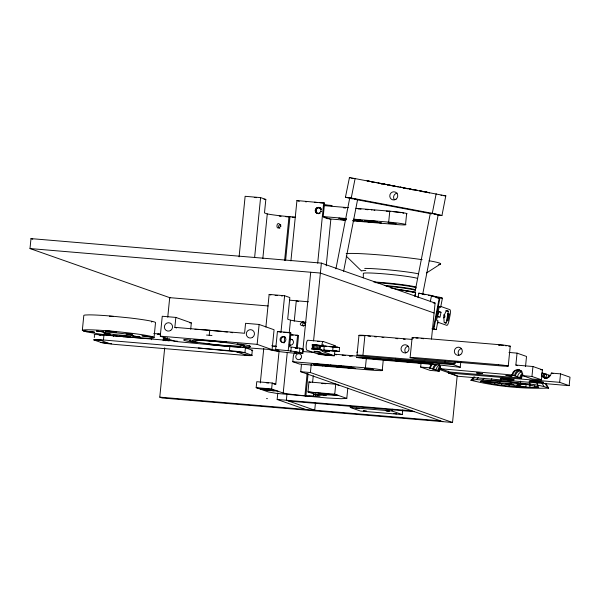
<?xml version="1.0" encoding="UTF-8"?>
<svg xmlns="http://www.w3.org/2000/svg" width="600" height="600" viewBox="0 0 600 600"><rect width="100%" height="100%" fill="white"/><g stroke="black" fill="none" stroke-linecap="round" stroke-linejoin="round"><path stroke-width="0.9" d="M363.3 277.8L363.33 273.397A27.668 1.688 5.7 0 1 387.855 274.192A27.668 1.688 5.7 0 1 417.592 278.43M537.668 387.442L538.822 387.097C520.118 382.455 499.987 380.572 480.705 381.24C499.05 386.092 518.655 387.112 537.668 387.442L537.713 385.673M534.607 387.57L534.668 385.8M529.86 387.465L530.025 383.925M526.072 384.592L525.908 387.248L516.885 385.335L520.095 385.222M474.015 376.8L470.91 380.257C495.915 386.46 522.832 388.98 548.618 388.088C536.632 383.67 523.207 383.767 510.607 381.862L510.765 380.077M336.517 351.375L326.535 350.483L329.64 351.345L325.418 351.097L317.43 349.163L314.543 348.907L317.4 349.71L311.498 348.99L312.157 348.675L312.54 344.692L319.972 345.36L323.812 346.522M312.157 348.675L312.69 348.675L313.072 344.692M312.69 348.675L313.567 348.72L313.95 344.737M313.567 348.72L314.73 348.795L315.112 344.812M314.73 348.795L316.087 348.915L316.47 344.933M336.457 351.27L337.282 351.278L334.095 350.97L339.173 351.465L339.555 347.483L324.255 346.02L323.865 350.002C335.798 353.632 317.618 349.043 317.452 349.058L317.843 345.075M318.675 349.207L319.058 345.225M319.582 349.343L319.972 345.36M320.108 349.522L320.468 345.472M323.865 350.002L332.7 350.745L333.082 346.763M170.31 297.862L30 248.558L30.99 238.612L321.382 263.108L435.09 303.06L431.49 339.067M82.328 330.375A36.037 2.198 5.7 0 1 123.637 332.347A36.037 2.198 5.7 0 1 152.61 338.032L148.837 338.183A36.037 2.198 5.7 0 1 99.578 334.028L86.738 331.928L82.328 330.375L83.812 315.457A36.037 2.198 5.7 0 1 85.238 315.022L89.01 314.873A36.037 2.198 5.7 0 1 111.142 316.072L129.705 317.94A36.037 2.198 5.7 0 1 155.52 322.68L154.035 337.597M94.297 337.53L94.463 335.873M103.455 339.998L230.978 350.76A12.788 0.78 5.7 0 1 244.47 352.605L252.127 355.29A12.788 0.78 5.7 0 1 243.938 355.312L114.9 344.423A12.788 0.78 5.7 0 1 101.407 342.577L93.75 339.892A12.788 0.78 5.7 0 1 101.94 339.87L103.455 339.998L103.95 335.017L177.525 341.228M113.37 336.517L113.558 334.702M151.312 339.72L151.493 337.905M175.845 317.415L174.855 327.36L244.575 333.255L245.572 323.31L259.132 324.457L274.072 329.76L272.085 349.65L225.525 346.215L175.208 341.452L160.267 336.157L162.255 316.26L175.845 317.415L191.325 322.905L190.695 329.235M163.148 340.718L163.507 337.095M163.95 340.26L164.288 337.365M164.655 340.507L164.925 337.785M439.215 369.413L457.2 375.735L452.535 422.475L162.142 397.98L159.773 397.147L164.692 347.865M167.752 317.175L169.703 297.653L268.185 305.955M165.727 340.74L165.998 338.025M166.553 340.095L166.733 338.28M167.062 340.597L167.333 337.875M167.167 340.837L167.445 338.115M168.915 341.205L169.192 338.483M209.22 335.28L209.715 330.308M229.433 350.618L229.845 346.478M239.085 256.868L245.13 196.298L260.595 197.603L265.83 199.44L264.48 212.933L267.278 213.915A19.92 1.215 5.7 0 0 288.99 216.63L295.14 217.08M242.288 347.1A12.788 0.78 5.7 0 1 244.965 347.632L245.423 347.767L244.92 352.74L234.983 351.54L238.733 351.9M254.647 257.243L260.595 197.603M249.24 347.01A33.652 2.047 5.7 0 0 241.395 344.228L237.06 344.048A27.638 1.688 5.7 0 1 243.502 346.335L249.24 347.01L249.405 345.353M251.827 355.17L252.322 350.19L245.423 347.767M262.822 258.608L267.278 213.915M272.085 349.65L257.145 344.347L259.132 324.457M347.805 388.155L346.785 398.393L341.062 398.707L327.645 398.002L276.712 393.405L268.29 391.928L256.17 387.668L256.763 381.697L272.228 383.002L275.782 384.248L279.127 350.7M260.317 382.95L263.752 348.465M265.89 327.038L269.145 294.42L284.61 295.725L289.845 297.562L287.692 319.192L290.49 320.175A19.92 1.215 5.7 0 0 301.83 321.847L303.87 322.08A19.92 1.215 5.7 0 0 305.947 322.305M308.1 373.695L305.895 395.835L304.928 395.752A19.92 1.215 5.7 0 1 283.215 393.037L271.635 388.965L272.228 383.002M275.64 349.425L277.433 331.522L290.01 332.58L290.962 332.918L289.567 346.837L299.94 348.157L303.255 349.327L302.858 353.303L294.15 352.567L296.752 353.483C287.632 352.433 278.37 352.013 269.535 349.605L278.25 350.34L275.64 349.425C284.767 350.475 294.022 350.895 302.858 353.303M284.625 260.392L288.99 216.63M285.593 260.468L289.957 216.712M280.987 332.062L284.61 295.725M305.52 409.44L277.155 399.472L277.8 392.963M290.903 260.933L296.94 200.542L324.562 203.1L323.212 216.593L329.85 218.925M284.175 342.54L284.73 336.968M283.215 393.037L287.265 352.455M289.2 333.09L290.49 320.175M288.225 350.49L290.01 332.58M290.835 351.405L291.225 347.423M286.913 394.665L286.35 400.245L314.722 410.22L315.457 402.885M294.24 321.21L296.288 300.75L298.65 301.582M383.257 360.112L382.252 370.14A14.018 0.855 5.7 0 1 372.022 370.163L299.423 364.043L292.793 361.71L293.332 356.243A5.505 5.333 -70.6 0 1 294.765 353.002M296.295 348.24L297.593 335.25L290.4 334.642M297.293 348.112L298.538 335.58L297.593 335.25M299.543 352.14L299.94 348.157M442.853 421.658L300.728 371.715L301.47 364.275M302.678 352.185L310.71 272.235M317.685 263.19L323.707 202.8M307.132 373.612L304.928 395.752L313.462 396.315L313.74 393.518M339.293 385.47L335.737 384.217L308.962 381.96L307.965 391.905L320.002 396.135L308.865 396.053M452.535 422.475L310.41 372.532L311.243 364.163M313.56 340.92L321.382 263.108M312.608 382.282L313.252 375.772M331.14 205.995L331.192 205.433L324.728 204.885M326.205 265.83L330.847 219.278M315.428 396.39L315.705 393.63M333.847 345.862L335.355 345.757L323.4 341.55L307.913 340.245A5.01 1.215 -85.2 0 0 306.225 344.798A5.01 1.215 -85.2 0 0 306.915 350.19L319.23 354.472L333.668 355.83L334.388 355.748L334.935 350.325M346.785 398.393L334.748 394.162L335.737 384.217M402.757 410.01L402.3 414.592L360.502 411.067L350.272 407.475L350.452 405.645M455.145 361.793L454.965 363.6A9.015 0.547 5.7 0 1 448.995 363.6L366.623 356.647A9.015 0.547 5.7 0 1 356.985 355.327L358.972 335.438A9.113 0.555 5.7 0 1 363.975 335.362L412.065 339.413M362.933 355.327L364.913 335.43M382.252 370.14A14.018 0.855 5.7 0 0 365.385 367.83L366.3 358.718M406.643 213.48L405.548 224.423A14.018 0.855 5.7 0 0 388.68 222.112L389.775 211.178L355.942 208.32M460.785 361.868L460.237 367.298L438.847 364.942L365.947 358.635A8.01 0.488 5.7 0 1 356.513 357.315A8.01 0.488 5.7 0 1 362.678 357.345L396.202 360.248L395.385 359.925L395.55 358.267M402.3 414.592L392.07 411L392.25 409.17M410.123 357.66L412.11 337.77M440.295 368.49A5.505 5.333 -70.6 0 0 439.312 371.168L430.11 370.395L420.638 367.065L420.998 363.45M454.965 363.6A9.217 0.562 5.7 0 0 445.207 362.265L445.388 360.457M541.852 376.192A5.505 5.333 -70.6 0 0 551.332 373.087L560.528 373.868L570 377.19L569.153 385.65L457.838 376.26L448.365 372.93L448.53 371.235M460.237 367.298L453.69 364.718L453.87 362.91M481.118 381.12L499.875 383.01L500.062 381.142M508.245 366.075L510.225 346.178M517.575 365.67L515.857 365.062L517.05 353.13L508.972 352.447M525.518 366.555L526.523 356.46L517.05 353.13M532.95 366.51L542.423 369.832L541.433 379.785L531.952 376.455L532.95 366.51L515.857 365.062M569.153 385.65L559.68 382.32L560.528 373.868M509.13 385.897L509.31 384.135M501.63 385.08L501.84 383.325M433.192 363.84A5.505 5.333 -70.6 0 0 430.702 367.222L430.59 368.093L429.877 367.845L429.99 366.975A5.505 5.333 -70.6 0 1 431.377 364.485M522.57 375.435A5.505 5.333 -70.6 0 0 521.588 378.105L449.955 372.067L440.438 368.737L440.513 368.183A5.505 5.333 -70.6 0 0 438.945 364.335M441.15 368.985L441.217 368.43M494.685 384.202L494.933 382.447M488.768 383.325L489.045 381.57M335.91 268.89L349.845 197.445M343.597 271.343L357.532 199.897M414.967 292.065L430.327 213.292M415.605 292.575L414.908 296.145L415.605 292.575L390.862 287.993M417.998 297.653L418.815 293.168L431.52 295.522L439.215 298.222L433.47 327.69M422.647 294.517L438.188 214.83M430.298 301.77L431.52 295.522M440.048 297.36L442.418 298.192L440.692 307.028L439.268 306.532L436.582 320.28L438.007 320.782L436.283 329.625L433.912 328.793L440.048 297.36L428.528 295.23M441 312.3L440.04 317.212L437.67 316.38L438.63 311.468L441 312.3L438.315 311.835M446.123 323.025L448.418 311.235L446.408 310.53L443.835 315.923L444.105 322.312L446.123 323.025L444.39 322.702M449.243 314.145L447.9 321.022L447.075 320.73L448.418 313.86L449.243 314.145L447.51 313.83M350.138 198.368L345.442 197.25L349.455 177.525L445.875 195.885L443.393 195.638M345.442 197.25L351.248 198.038L355.14 178.403M351.248 198.038L432.278 213.337L436.178 193.702M437.085 214.853L441.945 215.55L445.793 195.833M317.032 213.233L318.623 213.697C311.925 213.33 316.875 203.767 321.188 208.778L319.11 207.6M317.88 213.532C314.332 212.317 316.47 206.505 319.957 207.892M317.775 213.397C320.28 213.675 321.968 210.382 320.332 208.478M470.91 380.257L476.535 379.62L500.528 380.925L501.037 379.17M351.3 356.115L352.282 356.048M491.07 380.212L491.865 378.585M328.493 365.325L324.54 364.748L329.452 365.513L328.74 365.452M482.888 379.77L483.893 378.248M476.535 379.62L478.252 377.468M472.447 379.793L474.855 377.055M426.585 272.933L440.618 263.91M248.1 355.2L244.312 354.832L251.73 355.567M312.54 344.692L311.888 345L312.952 345.315M99.03 335.1L100.417 335.093M98.55 340.013L102.262 340.418L94.05 340.013M107.843 343.343L111.578 343.688L100.958 342.442M275.123 295.5L277.29 295.493M362.625 335.678L364.8 335.67M415.957 338.1L418.072 338.093M274.058 390.832L265.688 389.993L277.868 391.155M506.243 345.907L505.268 345.57M320.288 393.322L326.115 393.967L307.965 391.905L334.748 394.162M339.555 347.483L336.907 347.392M439.507 297.75L442.418 298.192M343.92 218.678L344.565 218.73M318.038 364.178L320.145 364.44M354.645 220.74L352.882 220.493M328.763 366.24L323.858 365.483L328.755 366.225M151.493 321.885L151.928 321.84L151.56 321.705M318.668 394.327L317.888 394.373L319.192 394.68M422.43 191.355L424.725 191.745M99.96 335.062L103.148 335.032M302.962 321.975C294.075 325.845 310.74 327.93 302.962 321.975L304.755 322.605L302.115 322.38M337.642 366.862L335.115 366.51M522.382 383.827L512.64 383.85A10.35 0.63 5.7 0 0 499.875 383.01M526.935 384.45L517.2 384.472A10.35 0.63 5.7 0 1 520.058 385.207M362.82 221.265L360.735 221.228L364.837 221.61L360.998 221.01M321.24 364.65L319.147 364.62L323.25 365.002L319.41 364.395M345.975 219.15L345.022 219.12L345.78 219.218M498.825 344.97L503.46 345.322M318.495 394.305L319.32 394.342M324.832 395.243L326.257 395.213L325.567 395.025M325.65 395.28L323.993 395.197M342.975 355.23L344.37 355.538M314.085 345.248L314.798 345.3M332.7 350.745L339.173 351.465M386.28 211.14L390.48 211.425M129.12 337.14C137.895 337.035 108.75 334.56 123.922 336.697M319.178 394.32L320.153 394.388M322.118 383.377L325.74 383.722M336.84 347.288L337.665 347.295L336.892 347.153M343.433 207.577L344.85 207.907M345.42 219.915L345.623 219.983M305.475 201.757L306.487 201.833M320.062 394.365L321.127 394.463M321.983 395.04L324.082 395.22M363.9 357.832L362.325 357.788L364.725 358.155M367.298 209.632L365.445 209.46L368.025 209.7M340.68 218.423L338.827 218.25L342.772 218.737M366.21 220.575L364.358 220.403L368.303 220.89M314.798 363.923L312.945 363.75L316.897 364.237M331.282 366.075C336.615 366.585 326.31 365.632 328.245 365.88M342.623 218.97L344.257 219.053L343.763 218.865M368.153 221.123L369.788 221.205L369.293 221.017M345.983 219.63L343.8 219.487L346.178 219.847M103.95 335.017L102.435 334.897A12.788 0.78 5.7 0 0 94.252 334.92L94.545 335.04M342.27 366.623L343.913 366.705L343.41 366.517M256.17 387.668L271.635 388.965M268.582 389.19L262.688 388.643L273.413 389.595M314.4 202.245L317.168 202.478M319.942 202.71L324.562 203.1M264.007 199.282L265.83 199.44M324.968 205.17L328.582 205.478M323.303 205.567L348.48 207.69M323.123 216.585L346.207 218.535M353.595 219.157L388.68 222.112M355.718 220.455L358.913 220.74L357 220.612C360.038 221.73 352.103 219.697 354.127 220.38M328.837 218.835L345.45 220.237M352.837 220.86L395.31 224.445A14.018 0.855 5.7 0 0 405.548 224.423M279.225 216.15L281.07 216.3M285.668 216.69L288.428 216.923M292.11 217.23L294.862 217.462M30 248.558L320.392 273.053M433.222 302.903L435.09 303.06M289.41 300.173L308.392 301.77M361.987 335.692L358.972 335.438A9.015 0.547 5.7 0 0 360.465 335.745M374.58 336.757L376.44 336.907M381.998 337.38L383.85 337.538M395.903 338.55L397.755 338.707M403.312 339.18L405.165 339.337M281.07 332.085L277.433 331.522M283.77 332.31L288.263 332.685M290.452 334.897L293.145 335.123M295.845 335.355L298.538 335.58M317.52 341.34L319.14 341.475M329.678 346.725L334.267 347.115M153.765 333.525L160.14 334.065M157.898 334.087L160.395 334.298M157.748 334.252L160.275 334.462M160.267 336.157L257.145 344.347M271.673 345.772L276.03 346.14M301.515 349.178L303.255 349.327M540.623 369.683L542.423 369.832M445.207 362.265L361.987 355.26A9.113 0.555 5.7 0 0 356.985 355.327M302.895 351.525L314.873 352.538M334.222 354.173L356.34 356.04M553.005 373.418L551.332 373.087M541.912 372.877L546.502 374.235A5.505 5.333 -70.6 0 0 547.673 378.233M546.502 374.235L545.535 374.153L550.155 375.517M420.638 367.065L429.877 367.845M440.438 368.737L512.82 375.03A5.505 5.333 -70.6 0 1 521.28 370.965M512.115 374.782A5.505 5.333 -70.6 0 1 517.98 369.757A5.505 5.333 -70.6 0 1 522.757 375.675L531.952 376.455M430.59 368.093L429.577 368.01L435.982 369.998A5.505 5.333 -70.6 0 1 439.118 365.483M512.82 375.03L511.853 374.947L517.59 376.702A5.505 5.333 -70.6 0 1 522.06 371.752M517.59 376.702L516.623 376.62L521.588 378.105M435.982 369.998L435.015 369.915L439.312 371.168M541.433 379.785L532.237 379.005L522.757 375.675M448.365 372.93L559.68 382.32M292.793 361.71L365.385 367.83M300.728 371.715L310.41 372.532M273.96 384.097L275.782 384.248M257.94 388.29L262.77 388.695M266.505 398.572L267.472 398.655M277.155 399.472L412.118 410.857M288.72 401.077L414.48 411.69M350.272 407.475L392.07 411M159.773 397.147L440.482 420.825M343.013 219.735L343.575 219.788L342.105 219.315L344.415 219.885L340.425 219.51L342.375 219.675M453.69 364.718L395.385 359.925M317.138 365.235L317.692 365.288L316.23 364.815L318.532 365.385L314.55 365.01L316.5 365.175M367.125 221.04L366.082 220.92L368.978 221.115L365.25 220.635L365.722 220.71M341.595 218.888L340.538 218.752L343.447 218.962L339.735 218.49L340.192 218.558M342.525 355.41L343.77 355.522M341.243 366.54C333.728 365.707 352.252 367.62 339.847 366.21M305.423 395.79L305.895 395.835M254.288 197.452L256.455 197.67M500.528 380.925L510.607 381.862M321.075 394.447L322.163 394.545M314.663 394.26L320.955 394.92M189.562 322.74L191.325 322.905M366.817 220.575L369.285 221.002M341.288 218.423L343.755 218.85M315.413 363.923L317.88 364.35M342.142 355.2L343.522 355.455M198.315 347.993L235.155 351.615M314.317 364.058C327.15 365.347 305.49 363.907 317.88 364.365M480.998 381.435L499.763 383.325A10.35 0.63 5.7 0 0 512.213 385.028L521.235 386.94M336.517 347.108L334.522 347.01L334.92 347.085M316.087 348.915L317.452 349.058M424.222 294.608L425.138 294.66L424.342 294.382M432.893 296.385L434.82 296.707M297.735 348.3L295.147 348.173L295.8 348.322M393.33 211.688L401.002 212.663M113.347 316.462L109.523 316.252L110.355 316.462M276.532 346.515L273.855 346.365L274.433 346.515M266.34 382.793L268.433 383.062M322.163 394.56L323.243 394.665M321.983 395.033L319.905 394.8M260.903 389.332L266.295 389.925M353.895 219.743L355.335 220.013L353.565 219.765M353.205 220.47L354.638 220.725M326.055 393.915L338.295 395.415L323.19 394.665M387.472 184.965L388.17 185.01L387.112 184.657M421.185 338.377L423.623 338.745M367.98 335.97L370.478 336.337M428.812 192.772L429.57 192.825L428.513 192.48M345.66 207.788L345.007 207.743L345.39 207.81M360.278 220.837L359.625 220.792L361.733 221.048M361.005 209.085L360.263 209.123M346.028 218.94L343.928 218.692M432.06 329.01L436.283 329.625M281.475 295.913L282.33 296.04M324.142 394.793L325.095 394.912M436.965 214.673C440.505 215.055 429.6 212.767 430.65 213.382M321.907 383.618L322.507 383.707M415.403 190.192L416.033 190.275L414.518 189.727L417.457 190.282M374.843 210.278L373.995 210.3M334.125 366.368L333.757 366.3L337.365 366.757C335.415 365.94 340.942 367.748 337.65 366.862M402.397 187.523L402.105 187.523M415.658 292.59L412.357 292.163L413.16 292.44M435.735 297.03L436.748 297.165L435.795 296.91M355.935 199.365L354.112 199.042M390.232 185.333L391.043 185.475L390.375 185.34M370.275 220.92L369.3 220.815L377.07 221.49L370.192 221.002M345.487 355.478L344.528 355.388L345.015 355.485M344.392 366.42L343.418 366.315L351.188 366.99L344.31 366.502M437.355 316.748L439.147 317.055M440.978 195.225L441.847 195.375M400.14 187.02L407.963 188.745M498.735 345.218L499.365 345.33M324.952 394.912L325.74 395.033M318.405 394.553L319.05 394.673M382.365 183.743L380.835 183.51L382.065 183.877M392.955 185.73L391.942 185.565L392.408 185.692M383.685 184.208L385.185 184.433L383.587 183.983M393.015 185.895L395.153 186.292M425.243 192.053L426.6 192.255L425.138 191.835M436.478 297.712L439.215 298.222M438.54 306.63L440.692 307.028M445.822 310.755L448.418 311.235M432.143 328.462L433.912 328.793M349.493 355.98L350.13 356.1M408.322 188.558L411.263 189.113M368.355 181.102L370.605 181.53M375.053 182.37L376.553 182.655L367.02 180.757L367.597 180.96M393.428 185.895L394.702 186.135L394.252 185.977M403.072 187.642L404.438 187.988M403.305 187.852L404.918 188.16M405.795 188.468L407.272 188.745M355.035 199.365L431.603 213.825M383.362 184.238L384.135 184.38M382.92 183.757L377.865 182.91L378.907 183.278M402.967 187.71L403.717 187.852M393.465 186.053L394.132 186.18M434.1 214.14L435.143 214.343M432.278 213.337L441.893 215.46M421.515 191.175L419.685 190.815L427.912 192.33M357.923 208.83L359.37 209.13M350.655 356.108L349.237 355.822M382.8 183.825L383.205 183.907M343.41 366.502L338.475 365.903L342.428 366.39M401.7 187.538L399.96 187.17M353.062 198.84L351.06 198.42M383.947 183.96L386.498 184.507M381.968 183.96L380.752 183.705M412.237 189.667L412.92 189.803M351.075 198.57L352.043 198.772M423.42 191.782L421.763 191.43M414.037 189.938L412.71 189.623M434.235 296.745L432.877 296.423M371.595 210.022L371.978 210.105M391.485 185.745L390.308 185.483M353.145 178.545L351.548 178.185M423.353 294.135L418.815 293.168M431.272 213.532L432.097 213.72M356.04 199.17L349.11 197.903L350.243 198.233M335.775 354.712L336.308 354.84M402.697 212.97L403.732 213.24M422.88 191.535L423.33 191.655M350.25 177.87L349.343 177.615M316.725 345.413L314.925 344.925L318.285 345.285M410.393 189.24L409.732 189.053M319.928 345.765L322.597 346.5M389.295 185.093L388.897 184.965L398.325 186.93M343.433 207.66L343.868 207.795M324.255 346.02L325.763 346.507M371.197 181.74L372.39 182.16M331.192 205.433L332.197 205.785M318.368 207.435L319.215 207.728M319.778 207.952L320.632 208.252M317.603 207.472L318.457 207.765M296.94 200.542L299.25 201.36M316.875 207.705L317.73 208.005M320.73 209.138L321.585 209.438M316.23 208.132L317.077 208.433M315.705 208.71L316.553 209.01M315.337 209.407L316.192 209.708M320.798 211.425L321.645 211.725M315.165 210.173L316.02 210.472M315.188 210.952L316.035 211.252M315.405 211.695L316.26 211.995M319.26 213.12L320.115 213.42M315.803 212.355L316.657 212.647M316.358 212.88L317.212 213.173M323.767 217.305L327.907 218.76M440.565 306.375L449.873 309.645A5.01 1.245 -79.5 0 1 450.097 314.97L448.95 320.865A5.01 1.245 -79.5 0 1 446.805 325.358L437.498 322.095M320.34 273.038L434.092 313.005M269.145 294.42L270.885 295.028M30.99 238.612L32.76 239.235M236.708 351.84L245.19 354.817M308.962 381.96L310.38 382.462M174.855 327.36L176.535 327.952M100.823 340.388L108.375 343.282M455.933 361.462L458.798 362.595M252.322 350.19L252.623 350.317A12.788 0.78 5.7 0 1 251.655 350.632M330.315 366.045L332.07 366.51L331.118 366.112M346.245 256.14L361.538 271.013A29.557 1.808 5.7 0 1 365.798 270.532M334.388 355.748L322.403 351.495A5.01 1.215 -85.2 0 1 321.712 349.748M545.775 383.28L548.618 388.088M545.22 383.4L547.515 387.353M542.123 383.13L543.832 386.408M536.768 382.763L537.84 385.305M529.185 381.495L529.928 384.127M520.44 381.127L520.635 382.95M405.787 352.92A4.103 3.975 -70.6 0 1 408.045 346.178M303.413 326.235A2.002 1.942 -70.6 0 1 305.25 322.71M279.84 228.353A2.002 1.942 -70.6 0 1 280.733 224.483M514.485 375.87A6.51 6.3 -70.6 0 1 519.765 370.02M432.877 369.165A6.51 6.3 -70.6 0 1 435.173 364.748M437.632 370.837A6.51 6.3 -70.6 0 1 439.928 366.42M519.908 377.775A6.51 6.3 -70.6 0 1 522.21 373.358M520.875 377.858A5.505 5.333 -70.6 0 1 522.825 374.123M438.6 370.92A5.505 5.333 -70.6 0 1 440.543 367.185M433.845 369.248A5.505 5.333 -70.6 0 1 436.98 364.733M515.452 375.952A5.505 5.333 -70.6 0 1 521.317 370.928M458.955 355.147A4.103 3.975 -70.6 0 1 461.618 348.548M413.7 338.153A9.217 0.562 5.7 0 1 412.178 337.837A9.015 0.547 5.7 0 1 418.147 337.845L500.52 344.79A9.015 0.547 5.7 0 1 510.158 346.11A9.113 0.555 5.7 0 1 508.882 346.343M544.785 378.127A6.51 6.3 -70.6 0 1 543.398 373.403M548.528 376.882A6.51 6.3 -70.6 0 1 548.475 375.188M546.173 378.36A5.505 5.333 -70.6 0 1 541.433 373.875M549.487 376.702A5.505 5.333 -70.6 0 1 549.442 375.27M546.555 378.45A5.505 5.333 -70.6 0 1 544.365 373.485M321.712 346.103A5.01 1.215 -85.2 0 1 323.4 341.55M325.493 346.605A1.605 0.39 -85.2 0 1 326.123 346.485M322.447 346.365A1.905 0.465 -85.2 0 1 323.093 344.632A1.905 0.465 -85.2 0 1 323.347 346.68M364.695 268.403A31.23 1.905 5.7 0 1 418.507 273.825M373.778 281.97A26.85 1.643 5.7 0 1 415.935 287.085M375.36 282.623A26.355 1.612 5.7 0 1 402.548 285.248A26.355 1.612 5.7 0 1 416.153 288.06M384.263 285.413A26.61 1.627 5.7 0 1 415.433 289.718M385.987 286.11A26.108 1.597 5.7 0 1 414.9 290.19M396.787 289.373A26.362 1.612 5.7 0 1 414.93 292.35M405.533 290.962A25.89 1.583 5.7 0 1 407.228 291.218M408.022 291.345A25.89 1.583 5.7 0 1 410.58 291.795M411.998 292.08A25.89 1.583 5.7 0 1 413.805 292.507M429.12 260.775A48.435 2.955 5.7 0 1 438.705 264.487M346.163 253.62A48.435 2.955 5.7 0 1 422.153 259.673M437.985 323.145A5.01 1.245 -79.5 0 1 437.265 323.595M444.592 315.27A2.002 1.942 -70.6 0 1 444.915 316.245M444.885 316.763A2.002 1.942 -70.6 0 1 444.72 317.265M443.79 314.722A2.002 1.942 -70.6 0 1 443.58 317.888M389.775 211.178A14.018 0.855 5.7 0 1 406.485 213.915M394.29 199.635A4.103 3.975 -70.6 0 1 397.185 193.147M357.007 352.343A8.01 0.488 5.7 0 1 357.233 352.11M194.955 329.303A36.037 2.198 5.7 0 1 221.827 331.462M223.695 331.665A36.037 2.198 5.7 0 1 227.377 332.077M230.933 332.498A36.037 2.198 5.7 0 1 232.673 332.715M206.52 335.062A36.037 2.198 5.7 0 1 211.972 335.52M290.093 339.233A3.007 2.91 -70.6 0 1 293.46 342.42A3.007 2.91 -70.6 0 1 289.515 344.993M290.468 345.33A3.007 2.91 -70.6 0 1 289.237 344.445M290.31 339.803A3.007 2.91 -70.6 0 1 292.545 339.69M284.385 342.788A3.007 2.91 -70.6 0 1 281.085 339.21A3.007 2.91 -70.6 0 1 285.638 337.38M360.067 220.26L355.98 219.72L362.603 220.635L360.067 220.26M334.192 365.76L330.105 365.22L336.728 366.135L334.192 365.76M280.89 226.08C274.897 233.28 276.442 217.733 280.89 226.08M369.803 221.925L364.493 221.205L369.803 221.925M381.165 222.885L375.855 222.165L381.165 222.885M343.928 367.425L338.618 366.705L343.928 367.425M355.29 368.385L349.972 367.665L355.29 368.385M376.118 222.45L369.96 221.737L376.118 222.45M350.243 367.95L344.077 367.237L350.243 367.95M294.81 352.118L298.935 352.56L294.81 352.118M388.17 222.833L395.978 223.68L388.17 222.833M83.483 330.877L94.41 332.153L83.483 330.877M96.488 331.058L103.8 331.95L96.488 331.058M104.265 333.788L110.243 334.207L104.265 333.788M126.195 333.743L132.172 334.163L126.195 333.743M132.637 336L139.95 336.892L132.637 336M141.998 335.82L152.925 337.087L142.072 335.812M273.54 350.317L277.642 350.767L273.54 350.317M364.493 368.505L373.087 369.442L364.493 368.505M356.077 408.3L359.205 408.638L356.077 408.3M476.67 372.968L482.535 373.605L476.67 372.968M363.42 410.88L366.548 411.217L363.42 410.88M386.085 410.827L389.213 411.173L386.085 410.827M506.002 375.442L511.86 376.08L506.002 375.442M393.428 413.408L396.555 413.752L393.428 413.408M505.935 383.722L513.75 384.57L505.935 383.722M364.395 357.907L432.645 363.952L364.395 357.907M313.433 349.222L315.39 349.425L313.433 349.222M317.94 364.965L322.987 365.752L317.94 364.965M106.988 330.825L105.488 330.998L116.558 331.95L106.988 330.825M209.34 344.085L207.645 344.272A33.652 2.047 5.7 0 0 240.195 347.025L236.077 346.35A27.638 1.688 5.7 0 1 209.34 344.085M226.605 342.202L224.91 342.382A27.638 1.688 5.7 0 0 198.173 340.125L194.055 339.45L226.605 342.202M105.375 332.235L103.8 332.303A15.045 0.915 5.7 0 0 120.458 335.13A15.045 0.915 5.7 0 0 130.627 334.71A15.045 0.915 5.7 0 0 105.375 332.235M322.005 353.423L317.618 353.43L319.627 354.135L331.245 355.118L322.005 353.423M197.19 342.42L192.855 342.24A33.652 2.047 5.7 0 1 185.01 339.457L190.748 340.132A27.638 1.688 5.7 0 0 197.19 342.42M498.533 364.688L416.16 357.735A9.015 0.547 5.7 0 0 410.19 357.735L410.595 357.832A9.217 0.562 5.7 0 0 419.947 359.07L502.23 366.007A9.113 0.555 5.7 0 0 508.17 366A9.015 0.547 5.7 0 0 498.533 364.688M318.735 351.63L313.897 351.218L316.267 352.05L321.105 352.462L318.735 351.63M329.303 355.08L322.522 354.51L330.127 355.373L329.303 355.08M406.755 352.485A4.103 3.975 -70.6 0 0 407.25 345.413A4.103 3.975 -70.6 0 0 401.033 348.638A4.103 3.975 -70.6 0 0 406.755 352.485M460.763 354.465A4.103 3.975 -70.6 0 0 459.877 347.452A4.103 3.975 -70.6 0 0 454.38 351.87A4.103 3.975 -70.6 0 0 460.763 354.465M503.64 379.178A7.027 0.427 5.7 0 0 514.26 379.875A7.027 0.427 5.7 0 0 503.903 378.457A7.027 0.427 5.7 0 0 503.64 379.178M532.972 381.653A7.027 0.427 5.7 0 0 543.592 382.343A7.027 0.427 5.7 0 0 533.235 380.933A7.027 0.427 5.7 0 0 532.972 381.653M396.06 199.178A4.103 3.975 -70.6 0 0 395.43 192.127A4.103 3.975 -70.6 0 0 389.783 196.335A4.103 3.975 -70.6 0 0 396.06 199.178M170.745 330.353A4.208 4.072 -70.5 0 0 170.28 323.123A4.208 4.072 -70.5 0 0 164.385 327.278A4.208 4.072 -70.5 0 0 170.745 330.353M204.015 343.252A25.253 1.537 5.7 0 0 242.243 345.772A25.253 1.537 5.7 0 0 205.118 340.68A25.253 1.537 5.7 0 0 204.015 343.252M252.413 337.447A4.208 4.072 -70.5 0 0 252.442 330.188A4.208 4.072 -70.5 0 0 246.292 333.915A4.208 4.072 -70.5 0 0 252.413 337.447M284.82 341.798A3.007 2.91 -70.6 0 0 284.017 336.69A3.007 2.91 -70.6 0 0 280.095 340.05A3.007 2.91 -70.6 0 0 284.82 341.798M300.502 358.972A3.007 2.91 -70.6 0 0 299.7 353.873A3.007 2.91 -70.6 0 0 295.778 357.225A3.007 2.91 -70.6 0 0 300.502 358.972"/></g></svg>
